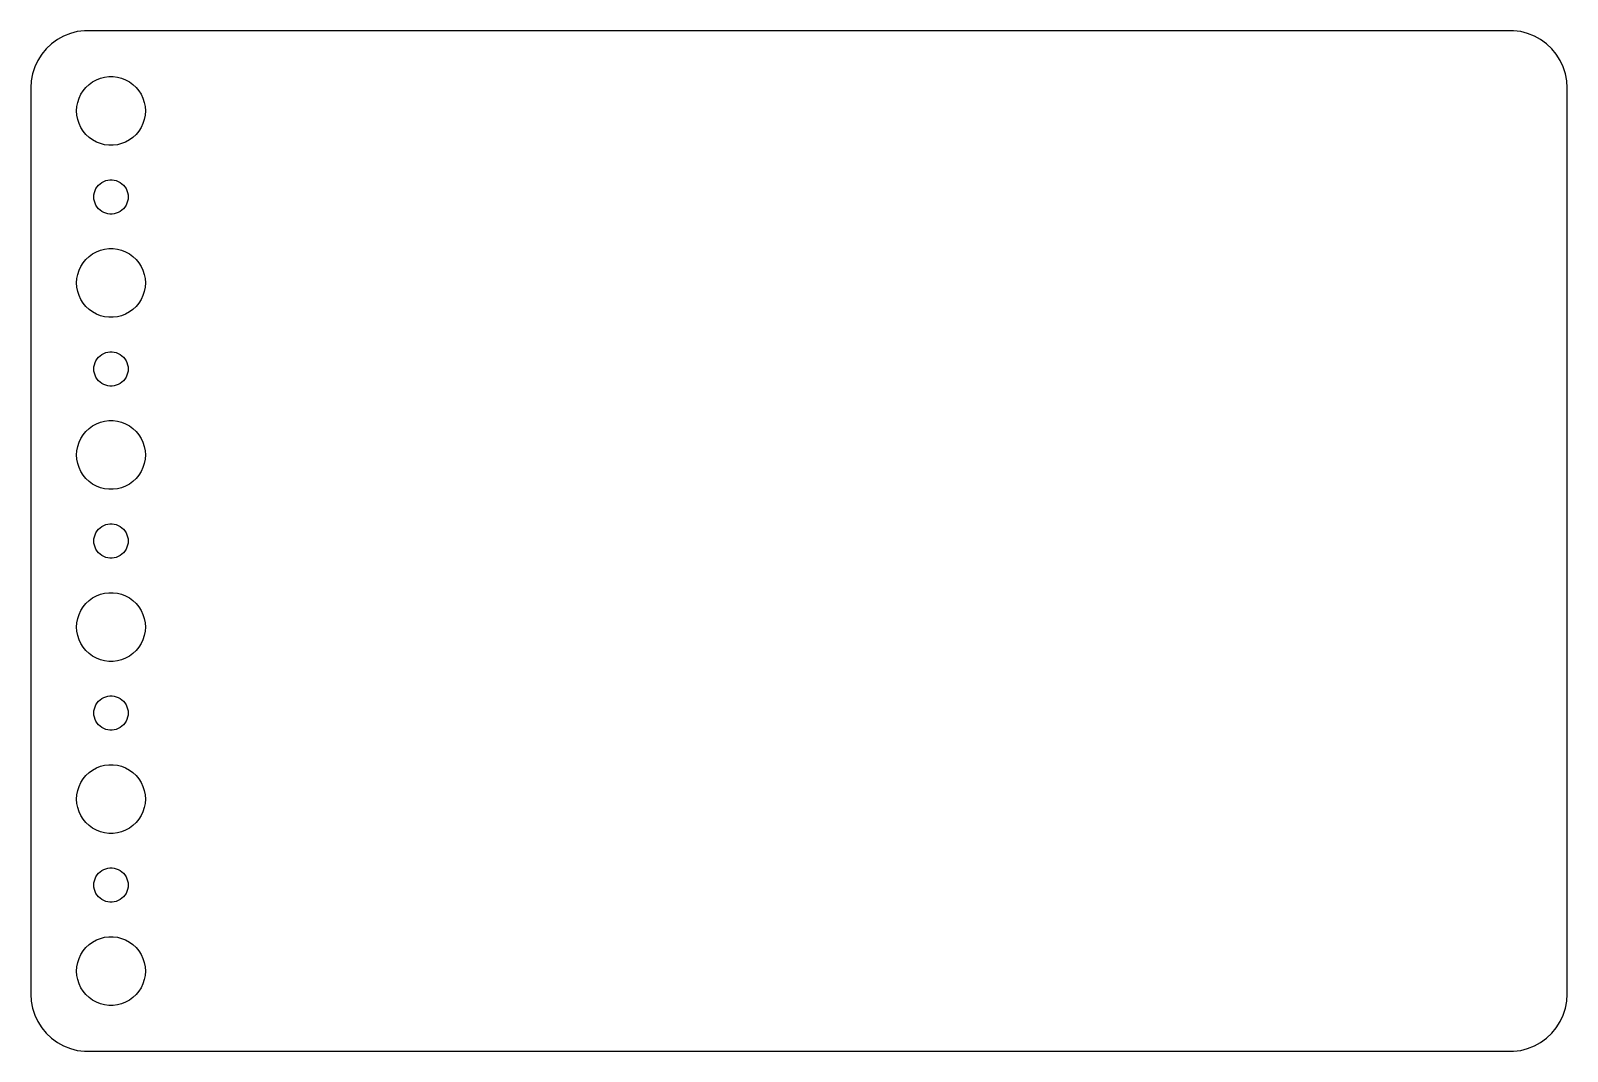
# Model space of a CAD drawing. Header units: metres. Extents: x -67 to 67, y -44 to 44.
import ezdxf

# ---------------------------------------------------------------- set-up
doc = ezdxf.new("R2010")
doc.units = ezdxf.units.M

msp = doc.modelspace()

# ---------------------------------------------------------------- linework, layer by layer
for p, q in [((-63.5451, 44.2553), (-64.1289, 44.0241)), ((-62.9369, 44.4114), (-63.5451, 44.2553)), ((-62.3139, 44.4901), (-62.9369, 44.4114)), ((62.3139, 44.4901), (-62.3139, 44.4901)), ((62.9369, 44.4114), (62.3139, 44.4901)), ((63.5451, 44.2553), (62.9369, 44.4114)), ((64.1289, 44.0241), (63.5451, 44.2553)), ((-65.6448, 42.9227), (-66.0451, 42.4389)), ((-65.1871, 43.3526), (-65.6448, 42.9227)), ((-64.6791, 43.7216), (-65.1871, 43.3526)), ((-64.1289, 44.0241), (-64.6791, 43.7216)), ((64.6791, 43.7216), (64.1289, 44.0241)), ((65.1871, 43.3526), (64.6791, 43.7216)), ((65.6448, 42.9227), (65.1871, 43.3526)), ((66.0451, 42.4389), (65.6448, 42.9227)), ((-66.3815, 41.9088), (-66.6489, 41.3406)), ((-66.0451, 42.4389), (-66.3815, 41.9088)), ((66.3815, 41.9088), (66.0451, 42.4389)), ((66.6489, 41.3406), (66.3815, 41.9088)), ((-66.8429, 40.7434), (-66.9606, 40.1267)), ((-66.6489, 41.3406), (-66.8429, 40.7434)), ((-61.6075, 40.033), (-61.2773, 40.2145)), ((-61.2773, 40.2145), (-60.927, 40.3532)), ((-60.927, 40.3532), (-60.5621, 40.4469)), ((-60.5621, 40.4469), (-60.1884, 40.4941)), ((-60.1884, 40.4941), (-59.8116, 40.4941)), ((-59.8116, 40.4941), (-59.4379, 40.4469)), ((-59.4379, 40.4469), (-59.0729, 40.3532)), ((-59.0729, 40.3532), (-58.7227, 40.2145)), ((-58.7227, 40.2145), (-58.3925, 40.033)), ((66.8429, 40.7434), (66.6489, 41.3406)), ((66.9606, 40.1267), (66.8429, 40.7434)), ((-66.9606, 40.1267), (-67, 39.5)), ((-67, 39.5), (-67, -39.5)), ((-62.7893, 38.6044), (-62.6289, 38.9453)), ((-62.6289, 38.9453), (-62.427, 39.2634)), ((-62.427, 39.2634), (-62.1869, 39.5536)), ((-62.1869, 39.5536), (-61.9123, 39.8115)), ((-61.9123, 39.8115), (-61.6075, 40.033)), ((-58.3925, 40.033), (-58.0877, 39.8115)), ((-58.0877, 39.8115), (-57.8131, 39.5536)), ((-57.8131, 39.5536), (-57.5729, 39.2634)), ((-57.5729, 39.2634), (-57.3711, 38.9453)), ((-57.3711, 38.9453), (-57.2107, 38.6044)), ((67, 39.5), (66.9606, 40.1267)), ((67, -39.5), (67, 39.5)), ((-63, 37.5), (-62.9763, 37.876)), ((-62.9763, 37.876), (-62.9057, 38.2461)), ((-62.9057, 38.2461), (-62.7893, 38.6044)), ((-57.2107, 38.6044), (-57.0942, 38.2461)), ((-57.0942, 38.2461), (-57.0237, 37.876)), ((-57.0237, 37.876), (-57, 37.5)), ((-62.9763, 37.124), (-63, 37.5)), ((-62.9057, 36.7539), (-62.9763, 37.124)), ((-62.7893, 36.3956), (-62.9057, 36.7539)), ((-62.6289, 36.0547), (-62.7893, 36.3956)), ((-57.2107, 36.3956), (-57.3711, 36.0547)), ((-57.0942, 36.7539), (-57.2107, 36.3956)), ((-57.0237, 37.124), (-57.0942, 36.7539)), ((-57, 37.5), (-57.0237, 37.124)), ((-62.427, 35.7366), (-62.6289, 36.0547)), ((-62.1869, 35.4464), (-62.427, 35.7366)), ((-61.9123, 35.1885), (-62.1869, 35.4464)), ((-61.6075, 34.967), (-61.9123, 35.1885)), ((-61.2773, 34.7855), (-61.6075, 34.967)), ((-58.3925, 34.967), (-58.7227, 34.7855)), ((-58.0877, 35.1885), (-58.3925, 34.967)), ((-57.8131, 35.4464), (-58.0877, 35.1885)), ((-57.5729, 35.7366), (-57.8131, 35.4464)), ((-57.3711, 36.0547), (-57.5729, 35.7366)), ((-60.927, 34.6468), (-61.2773, 34.7855)), ((-60.5621, 34.5531), (-60.927, 34.6468)), ((-60.1884, 34.5059), (-60.5621, 34.5531)), ((-59.8116, 34.5059), (-60.1884, 34.5059)), ((-59.4379, 34.5531), (-59.8116, 34.5059)), ((-59.0729, 34.6468), (-59.4379, 34.5531)), ((-58.7227, 34.7855), (-59.0729, 34.6468)), ((-61.3145, 30.7226), (-61.2135, 30.8817)), ((-61.2135, 30.8817), (-61.0934, 31.0268)), ((-61.0934, 31.0268), (-60.9561, 31.1558)), ((-60.9561, 31.1558), (-60.8037, 31.2665)), ((-60.8037, 31.2665), (-60.6387, 31.3572)), ((-60.6387, 31.3572), (-60.4635, 31.4266)), ((-60.4635, 31.4266), (-60.2811, 31.4734)), ((-60.2811, 31.4734), (-60.0942, 31.497)), ((-60.0942, 31.497), (-59.9058, 31.497)), ((-59.9058, 31.497), (-59.7189, 31.4734)), ((-59.7189, 31.4734), (-59.5365, 31.4266)), ((-59.5365, 31.4266), (-59.3613, 31.3572)), ((-59.3613, 31.3572), (-59.1963, 31.2665)), ((-59.1963, 31.2665), (-59.0439, 31.1558)), ((-59.0439, 31.1558), (-58.9065, 31.0268)), ((-58.9065, 31.0268), (-58.7865, 30.8817)), ((-58.7865, 30.8817), (-58.6855, 30.7226)), ((-61.5, 30), (-61.4882, 30.188)), ((-61.4882, 29.812), (-61.5, 30)), ((-61.4882, 30.188), (-61.4529, 30.373)), ((-61.4529, 29.627), (-61.4882, 29.812)), ((-61.4529, 30.373), (-61.3947, 30.5522)), ((-61.3947, 29.4478), (-61.4529, 29.627)), ((-61.3947, 30.5522), (-61.3145, 30.7226)), ((-58.6855, 30.7226), (-58.6053, 30.5522)), ((-58.6053, 30.5522), (-58.5471, 30.373)), ((-58.5471, 29.627), (-58.6053, 29.4478)), ((-58.5471, 30.373), (-58.5118, 30.188)), ((-58.5118, 29.812), (-58.5471, 29.627)), ((-58.5118, 30.188), (-58.5, 30)), ((-58.5, 30), (-58.5118, 29.812)), ((-61.3145, 29.2774), (-61.3947, 29.4478)), ((-61.2135, 29.1183), (-61.3145, 29.2774)), ((-61.0934, 28.9732), (-61.2135, 29.1183)), ((-60.9561, 28.8442), (-61.0934, 28.9732)), ((-60.8037, 28.7335), (-60.9561, 28.8442)), ((-60.6387, 28.6427), (-60.8037, 28.7335)), ((-60.4635, 28.5734), (-60.6387, 28.6427)), ((-60.2811, 28.5266), (-60.4635, 28.5734)), ((-60.0942, 28.503), (-60.2811, 28.5266)), ((-59.9058, 28.503), (-60.0942, 28.503)), ((-59.7189, 28.5266), (-59.9058, 28.503)), ((-59.5365, 28.5734), (-59.7189, 28.5266)), ((-59.3613, 28.6427), (-59.5365, 28.5734)), ((-59.1963, 28.7335), (-59.3613, 28.6427)), ((-59.0439, 28.8442), (-59.1963, 28.7335)), ((-58.9065, 28.9732), (-59.0439, 28.8442)), ((-58.7865, 29.1183), (-58.9065, 28.9732)), ((-58.6855, 29.2774), (-58.7865, 29.1183)), ((-58.6053, 29.4478), (-58.6855, 29.2774)), ((-60.5621, 25.4469), (-60.1884, 25.4941)), ((-60.1884, 25.4941), (-59.8116, 25.4941)), ((-59.8116, 25.4941), (-59.4379, 25.4469)), ((-62.6289, 23.9453), (-62.427, 24.2634)), ((-62.427, 24.2634), (-62.1869, 24.5536)), ((-62.1869, 24.5536), (-61.9123, 24.8115)), ((-61.9123, 24.8115), (-61.6075, 25.033)), ((-61.6075, 25.033), (-61.2773, 25.2145)), ((-61.2773, 25.2145), (-60.927, 25.3532)), ((-60.927, 25.3532), (-60.5621, 25.4469)), ((-59.4379, 25.4469), (-59.0729, 25.3532)), ((-59.0729, 25.3532), (-58.7227, 25.2145)), ((-58.7227, 25.2145), (-58.3925, 25.033)), ((-58.3925, 25.033), (-58.0877, 24.8115)), ((-58.0877, 24.8115), (-57.8131, 24.5536)), ((-57.8131, 24.5536), (-57.5729, 24.2634)), ((-57.5729, 24.2634), (-57.3711, 23.9453)), ((-63, 22.5), (-62.9763, 22.876)), ((-62.9763, 22.876), (-62.9057, 23.2461)), ((-62.9057, 23.2461), (-62.7893, 23.6044)), ((-62.7893, 23.6044), (-62.6289, 23.9453)), ((-57.3711, 23.9453), (-57.2107, 23.6044)), ((-57.2107, 23.6044), (-57.0942, 23.2461)), ((-57.0942, 23.2461), (-57.0237, 22.876)), ((-57.0237, 22.876), (-57, 22.5)), ((-62.9763, 22.124), (-63, 22.5)), ((-62.9057, 21.7539), (-62.9763, 22.124)), ((-62.7893, 21.3956), (-62.9057, 21.7539)), ((-57.0942, 21.7539), (-57.2107, 21.3956)), ((-57.0237, 22.124), (-57.0942, 21.7539)), ((-57, 22.5), (-57.0237, 22.124)), ((-62.6289, 21.0547), (-62.7893, 21.3956)), ((-62.427, 20.7366), (-62.6289, 21.0547)), ((-62.1869, 20.4464), (-62.427, 20.7366)), ((-61.9123, 20.1884), (-62.1869, 20.4464)), ((-61.6075, 19.967), (-61.9123, 20.1884)), ((-58.0877, 20.1884), (-58.3925, 19.967)), ((-57.8131, 20.4464), (-58.0877, 20.1884)), ((-57.5729, 20.7366), (-57.8131, 20.4464)), ((-57.3711, 21.0547), (-57.5729, 20.7366)), ((-57.2107, 21.3956), (-57.3711, 21.0547)), ((-61.2773, 19.7855), (-61.6075, 19.967)), ((-60.927, 19.6468), (-61.2773, 19.7855)), ((-60.5621, 19.5531), (-60.927, 19.6468)), ((-60.1884, 19.5059), (-60.5621, 19.5531)), ((-59.8116, 19.5059), (-60.1884, 19.5059)), ((-59.4379, 19.5531), (-59.8116, 19.5059)), ((-59.0729, 19.6468), (-59.4379, 19.5531)), ((-58.7227, 19.7855), (-59.0729, 19.6468)), ((-58.3925, 19.967), (-58.7227, 19.7855)), ((-61.0934, 16.0268), (-60.9561, 16.1558)), ((-60.9561, 16.1558), (-60.8037, 16.2665)), ((-60.8037, 16.2665), (-60.6387, 16.3572)), ((-60.6387, 16.3572), (-60.4635, 16.4266)), ((-60.4635, 16.4266), (-60.2811, 16.4734)), ((-60.2811, 16.4734), (-60.0942, 16.497)), ((-60.0942, 16.497), (-59.9058, 16.497)), ((-59.9058, 16.497), (-59.7189, 16.4734)), ((-59.7189, 16.4734), (-59.5365, 16.4266)), ((-59.5365, 16.4266), (-59.3613, 16.3572)), ((-59.3613, 16.3572), (-59.1963, 16.2665)), ((-59.1963, 16.2665), (-59.0439, 16.1558)), ((-59.0439, 16.1558), (-58.9065, 16.0268)), ((-61.5, 15), (-61.4882, 15.188)), ((-61.4882, 14.812), (-61.5, 15)), ((-61.4882, 15.188), (-61.4529, 15.373)), ((-61.4529, 14.627), (-61.4882, 14.812)), ((-61.4529, 15.373), (-61.3947, 15.5522)), ((-61.3947, 15.5522), (-61.3145, 15.7226)), ((-61.3145, 15.7226), (-61.2135, 15.8817)), ((-61.2135, 15.8817), (-61.0934, 16.0268)), ((-58.9065, 16.0268), (-58.7865, 15.8817)), ((-58.7865, 15.8817), (-58.6855, 15.7226)), ((-58.6855, 15.7226), (-58.6053, 15.5522)), ((-58.6053, 15.5522), (-58.5471, 15.373)), ((-58.5471, 15.373), (-58.5118, 15.188)), ((-58.5118, 14.812), (-58.5471, 14.627)), ((-58.5118, 15.188), (-58.5, 15)), ((-58.5, 15), (-58.5118, 14.812)), ((-61.3947, 14.4478), (-61.4529, 14.627)), ((-61.3145, 14.2774), (-61.3947, 14.4478)), ((-61.2135, 14.1183), (-61.3145, 14.2774)), ((-61.0934, 13.9732), (-61.2135, 14.1183)), ((-60.9561, 13.8442), (-61.0934, 13.9732)), ((-60.8037, 13.7335), (-60.9561, 13.8442)), ((-60.6387, 13.6427), (-60.8037, 13.7335)), ((-60.4635, 13.5734), (-60.6387, 13.6427)), ((-60.2811, 13.5266), (-60.4635, 13.5734)), ((-60.0942, 13.5029), (-60.2811, 13.5266)), ((-59.9058, 13.5029), (-60.0942, 13.5029)), ((-59.7189, 13.5266), (-59.9058, 13.5029)), ((-59.5365, 13.5734), (-59.7189, 13.5266)), ((-59.3613, 13.6427), (-59.5365, 13.5734)), ((-59.1963, 13.7335), (-59.3613, 13.6427)), ((-59.0439, 13.8442), (-59.1963, 13.7335)), ((-58.9065, 13.9732), (-59.0439, 13.8442)), ((-58.7865, 14.1183), (-58.9065, 13.9732)), ((-58.6855, 14.2774), (-58.7865, 14.1183)), ((-58.6053, 14.4478), (-58.6855, 14.2774)), ((-58.5471, 14.627), (-58.6053, 14.4478)), ((-62.427, 9.26335), (-62.1869, 9.55363)), ((-62.1869, 9.55363), (-61.9123, 9.81154)), ((-61.9123, 9.81154), (-61.6075, 10.033)), ((-61.6075, 10.033), (-61.2773, 10.2145)), ((-61.2773, 10.2145), (-60.927, 10.3532)), ((-60.927, 10.3532), (-60.5621, 10.4469)), ((-60.5621, 10.4469), (-60.1884, 10.4941)), ((-60.1884, 10.4941), (-59.8116, 10.4941)), ((-59.8116, 10.4941), (-59.4379, 10.4469)), ((-59.4379, 10.4469), (-59.0729, 10.3532)), ((-59.0729, 10.3532), (-58.7227, 10.2145)), ((-58.7227, 10.2145), (-58.3925, 10.033)), ((-58.3925, 10.033), (-58.0877, 9.81154)), ((-58.0877, 9.81154), (-57.8131, 9.55363)), ((-57.8131, 9.55363), (-57.5729, 9.26335)), ((-62.9763, 7.87599), (-62.9057, 8.24606)), ((-62.9057, 8.24606), (-62.7893, 8.60437)), ((-62.7893, 8.60437), (-62.6289, 8.94525)), ((-62.6289, 8.94525), (-62.427, 9.26335)), ((-57.5729, 9.26335), (-57.3711, 8.94525)), ((-57.3711, 8.94525), (-57.2107, 8.60437)), ((-57.2107, 8.60437), (-57.0942, 8.24606)), ((-57.0942, 8.24606), (-57.0237, 7.87599)), ((-63, 7.5), (-62.9763, 7.87599)), ((-62.9763, 7.12399), (-63, 7.5)), ((-62.9057, 6.75392), (-62.9763, 7.12399)), ((-62.7893, 6.39561), (-62.9057, 6.75392)), ((-57.0942, 6.75392), (-57.2107, 6.39561)), ((-57.0237, 7.12399), (-57.0942, 6.75392)), ((-57.0237, 7.87599), (-57, 7.5)), ((-57, 7.5), (-57.0237, 7.12399)), ((-62.6289, 6.05473), (-62.7893, 6.39561)), ((-62.427, 5.73663), (-62.6289, 6.05473)), ((-62.1869, 5.44635), (-62.427, 5.73663)), ((-61.9123, 5.18845), (-62.1869, 5.44635)), ((-57.8131, 5.44635), (-58.0877, 5.18845)), ((-57.5729, 5.73663), (-57.8131, 5.44635)), ((-57.3711, 6.05473), (-57.5729, 5.73663)), ((-57.2107, 6.39561), (-57.3711, 6.05473)), ((-61.6075, 4.96701), (-61.9123, 5.18845)), ((-61.2773, 4.78551), (-61.6075, 4.96701)), ((-60.927, 4.64682), (-61.2773, 4.78551)), ((-60.5621, 4.55313), (-60.927, 4.64682)), ((-60.1884, 4.50591), (-60.5621, 4.55313)), ((-59.8116, 4.50591), (-60.1884, 4.50591)), ((-59.4379, 4.55313), (-59.8116, 4.50591)), ((-59.0729, 4.64682), (-59.4379, 4.55313)), ((-58.7227, 4.78551), (-59.0729, 4.64682)), ((-58.3925, 4.96701), (-58.7227, 4.78551)), ((-58.0877, 5.18845), (-58.3925, 4.96701)), ((-60.8037, 1.26648), (-60.6387, 1.35724)), ((-60.6387, 1.35724), (-60.4635, 1.42657)), ((-60.4635, 1.42657), (-60.2811, 1.47342)), ((-60.2811, 1.47342), (-60.0942, 1.49704)), ((-60.0942, 1.49704), (-59.9058, 1.49704)), ((-59.9058, 1.49704), (-59.7189, 1.47342)), ((-59.7189, 1.47342), (-59.5365, 1.42657)), ((-59.5365, 1.42657), (-59.3613, 1.35724)), ((-59.3613, 1.35724), (-59.1963, 1.26648)), ((-61.5, 0), (-61.4882, 0.18799)), ((-61.4882, -0.18799), (-61.5, 0)), ((-61.4882, 0.18799), (-61.4529, 0.37303)), ((-61.4529, 0.37303), (-61.3947, 0.55219)), ((-61.3947, 0.55219), (-61.3145, 0.72263)), ((-61.3145, 0.72263), (-61.2135, 0.88167)), ((-61.2135, 0.88167), (-61.0934, 1.02681)), ((-61.0934, 1.02681), (-60.9561, 1.15576)), ((-60.9561, 1.15576), (-60.8037, 1.26648)), ((-59.1963, 1.26648), (-59.0439, 1.15576)), ((-59.0439, 1.15576), (-58.9065, 1.02681)), ((-58.9065, 1.02681), (-58.7865, 0.88167)), ((-58.7865, 0.88167), (-58.6855, 0.72263)), ((-58.6855, 0.72263), (-58.6053, 0.55219)), ((-58.6053, 0.55219), (-58.5471, 0.37303)), ((-58.5471, 0.37303), (-58.5118, 0.18799)), ((-58.5118, 0.18799), (-58.5, 0)), ((-58.5, 0), (-58.5118, -0.18799)), ((-61.4529, -0.37303), (-61.4882, -0.18799)), ((-61.3947, -0.55219), (-61.4529, -0.37303)), ((-61.3145, -0.72263), (-61.3947, -0.55219)), ((-61.2135, -0.88167), (-61.3145, -0.72263)), ((-61.0934, -1.02681), (-61.2135, -0.88167)), ((-60.9561, -1.15576), (-61.0934, -1.02681)), ((-60.8037, -1.26648), (-60.9561, -1.15576)), ((-60.6387, -1.35724), (-60.8037, -1.26648)), ((-59.1963, -1.26648), (-59.3613, -1.35724)), ((-59.0439, -1.15576), (-59.1963, -1.26648)), ((-58.9065, -1.02681), (-59.0439, -1.15576)), ((-58.7865, -0.88167), (-58.9065, -1.02681)), ((-58.6855, -0.72263), (-58.7865, -0.88167)), ((-58.6053, -0.55219), (-58.6855, -0.72263)), ((-58.5471, -0.37303), (-58.6053, -0.55219)), ((-58.5118, -0.18799), (-58.5471, -0.37303)), ((-60.4635, -1.42657), (-60.6387, -1.35724)), ((-60.2811, -1.47342), (-60.4635, -1.42657)), ((-60.0942, -1.49704), (-60.2811, -1.47342)), ((-59.9058, -1.49704), (-60.0942, -1.49704)), ((-59.7189, -1.47342), (-59.9058, -1.49704)), ((-59.5365, -1.42657), (-59.7189, -1.47342)), ((-59.3613, -1.35724), (-59.5365, -1.42657)), ((-62.1869, -5.44635), (-61.9123, -5.18845)), ((-61.9123, -5.18845), (-61.6075, -4.96701)), ((-61.6075, -4.96701), (-61.2773, -4.78551)), ((-61.2773, -4.78551), (-60.927, -4.64682)), ((-60.927, -4.64682), (-60.5621, -4.55313)), ((-60.5621, -4.55313), (-60.1884, -4.50591)), ((-60.1884, -4.50591), (-59.8116, -4.50591)), ((-59.8116, -4.50591), (-59.4379, -4.55313)), ((-59.4379, -4.55313), (-59.0729, -4.64682)), ((-59.0729, -4.64682), (-58.7227, -4.78551)), ((-58.7227, -4.78551), (-58.3925, -4.96701)), ((-58.3925, -4.96701), (-58.0877, -5.18845)), ((-58.0877, -5.18845), (-57.8131, -5.44635)), ((-62.9057, -6.75392), (-62.7893, -6.39561)), ((-62.7893, -6.39561), (-62.6289, -6.05473)), ((-62.6289, -6.05473), (-62.427, -5.73663)), ((-62.427, -5.73663), (-62.1869, -5.44635)), ((-57.8131, -5.44635), (-57.5729, -5.73663)), ((-57.5729, -5.73663), (-57.3711, -6.05473)), ((-57.3711, -6.05473), (-57.2107, -6.39561)), ((-57.2107, -6.39561), (-57.0942, -6.75392)), ((-63, -7.5), (-62.9763, -7.12399)), ((-62.9763, -7.87599), (-63, -7.5)), ((-62.9763, -7.12399), (-62.9057, -6.75392)), ((-62.9057, -8.24606), (-62.9763, -7.87599)), ((-57.0942, -6.75392), (-57.0237, -7.12399)), ((-57.0237, -7.87599), (-57.0942, -8.24606)), ((-57.0237, -7.12399), (-57, -7.5)), ((-57, -7.5), (-57.0237, -7.87599)), ((-62.7893, -8.60437), (-62.9057, -8.24606)), ((-62.6289, -8.94525), (-62.7893, -8.60437)), ((-62.427, -9.26335), (-62.6289, -8.94525)), ((-62.1869, -9.55363), (-62.427, -9.26335)), ((-57.5729, -9.26335), (-57.8131, -9.55363)), ((-57.3711, -8.94525), (-57.5729, -9.26335)), ((-57.2107, -8.60437), (-57.3711, -8.94525)), ((-57.0942, -8.24606), (-57.2107, -8.60437)), ((-61.9123, -9.81154), (-62.1869, -9.55363)), ((-61.6075, -10.033), (-61.9123, -9.81154)), ((-61.2773, -10.2145), (-61.6075, -10.033)), ((-60.927, -10.3532), (-61.2773, -10.2145)), ((-60.5621, -10.4469), (-60.927, -10.3532)), ((-60.1884, -10.4941), (-60.5621, -10.4469)), ((-59.8116, -10.4941), (-60.1884, -10.4941)), ((-59.4379, -10.4469), (-59.8116, -10.4941)), ((-59.0729, -10.3532), (-59.4379, -10.4469)), ((-58.7227, -10.2145), (-59.0729, -10.3532)), ((-58.3925, -10.033), (-58.7227, -10.2145)), ((-58.0877, -9.81154), (-58.3925, -10.033)), ((-57.8131, -9.55363), (-58.0877, -9.81154)), ((-61.4882, -14.812), (-61.4529, -14.627)), ((-61.4529, -14.627), (-61.3947, -14.4478)), ((-61.3947, -14.4478), (-61.3145, -14.2774)), ((-61.3145, -14.2774), (-61.2135, -14.1183)), ((-61.2135, -14.1183), (-61.0934, -13.9732)), ((-61.0934, -13.9732), (-60.9561, -13.8442)), ((-60.9561, -13.8442), (-60.8037, -13.7335)), ((-60.8037, -13.7335), (-60.6387, -13.6427)), ((-60.6387, -13.6427), (-60.4635, -13.5734)), ((-60.4635, -13.5734), (-60.2811, -13.5266)), ((-60.2811, -13.5266), (-60.0942, -13.5029)), ((-60.0942, -13.5029), (-59.9058, -13.5029)), ((-59.9058, -13.5029), (-59.7189, -13.5266)), ((-59.7189, -13.5266), (-59.5365, -13.5734)), ((-59.5365, -13.5734), (-59.3613, -13.6427)), ((-59.3613, -13.6427), (-59.1963, -13.7335)), ((-59.1963, -13.7335), (-59.0439, -13.8442)), ((-59.0439, -13.8442), (-58.9065, -13.9732)), ((-58.9065, -13.9732), (-58.7865, -14.1183)), ((-58.7865, -14.1183), (-58.6855, -14.2774)), ((-58.6855, -14.2774), (-58.6053, -14.4478)), ((-58.6053, -14.4478), (-58.5471, -14.627)), ((-58.5471, -14.627), (-58.5118, -14.812)), ((-61.5, -15), (-61.4882, -14.812)), ((-61.4882, -15.188), (-61.5, -15)), ((-61.4529, -15.373), (-61.4882, -15.188)), ((-61.3947, -15.5522), (-61.4529, -15.373)), ((-61.3145, -15.7226), (-61.3947, -15.5522)), ((-61.2135, -15.8817), (-61.3145, -15.7226)), ((-61.0934, -16.0268), (-61.2135, -15.8817)), ((-60.9561, -16.1558), (-61.0934, -16.0268)), ((-58.9065, -16.0268), (-59.0439, -16.1558)), ((-58.7865, -15.8817), (-58.9065, -16.0268)), ((-58.6855, -15.7226), (-58.7865, -15.8817)), ((-58.6053, -15.5522), (-58.6855, -15.7226)), ((-58.5471, -15.373), (-58.6053, -15.5522)), ((-58.5118, -15.188), (-58.5471, -15.373)), ((-58.5118, -14.812), (-58.5, -15)), ((-58.5, -15), (-58.5118, -15.188)), ((-60.8037, -16.2665), (-60.9561, -16.1558)), ((-60.6387, -16.3572), (-60.8037, -16.2665)), ((-60.4635, -16.4266), (-60.6387, -16.3572)), ((-60.2811, -16.4734), (-60.4635, -16.4266)), ((-60.0942, -16.497), (-60.2811, -16.4734)), ((-59.9058, -16.497), (-60.0942, -16.497)), ((-59.7189, -16.4734), (-59.9058, -16.497)), ((-59.5365, -16.4266), (-59.7189, -16.4734)), ((-59.3613, -16.3572), (-59.5365, -16.4266)), ((-59.1963, -16.2665), (-59.3613, -16.3572)), ((-59.0439, -16.1558), (-59.1963, -16.2665)), ((-61.9123, -20.1884), (-61.6075, -19.967)), ((-61.6075, -19.967), (-61.2773, -19.7855)), ((-61.2773, -19.7855), (-60.927, -19.6468)), ((-60.927, -19.6468), (-60.5621, -19.5531)), ((-60.5621, -19.5531), (-60.1884, -19.5059)), ((-60.1884, -19.5059), (-59.8116, -19.5059)), ((-59.8116, -19.5059), (-59.4379, -19.5531)), ((-59.4379, -19.5531), (-59.0729, -19.6468)), ((-59.0729, -19.6468), (-58.7227, -19.7855)), ((-58.7227, -19.7855), (-58.3925, -19.967)), ((-58.3925, -19.967), (-58.0877, -20.1884)), ((-62.9057, -21.7539), (-62.7893, -21.3956)), ((-62.7893, -21.3956), (-62.6289, -21.0547)), ((-62.6289, -21.0547), (-62.427, -20.7366)), ((-62.427, -20.7366), (-62.1869, -20.4464)), ((-62.1869, -20.4464), (-61.9123, -20.1884)), ((-58.0877, -20.1884), (-57.8131, -20.4464)), ((-57.8131, -20.4464), (-57.5729, -20.7366)), ((-57.5729, -20.7366), (-57.3711, -21.0547)), ((-57.3711, -21.0547), (-57.2107, -21.3956)), ((-57.2107, -21.3956), (-57.0942, -21.7539)), ((-63, -22.5), (-62.9763, -22.124)), ((-62.9763, -22.876), (-63, -22.5)), ((-62.9763, -22.124), (-62.9057, -21.7539)), ((-57.0942, -21.7539), (-57.0237, -22.124)), ((-57.0237, -22.124), (-57, -22.5)), ((-57, -22.5), (-57.0237, -22.876)), ((-62.9057, -23.2461), (-62.9763, -22.876)), ((-62.7893, -23.6044), (-62.9057, -23.2461)), ((-62.6289, -23.9453), (-62.7893, -23.6044)), ((-62.427, -24.2634), (-62.6289, -23.9453)), ((-57.3711, -23.9453), (-57.5729, -24.2634)), ((-57.2107, -23.6044), (-57.3711, -23.9453)), ((-57.0942, -23.2461), (-57.2107, -23.6044)), ((-57.0237, -22.876), (-57.0942, -23.2461)), ((-62.1869, -24.5536), (-62.427, -24.2634)), ((-61.9123, -24.8115), (-62.1869, -24.5536)), ((-61.6075, -25.033), (-61.9123, -24.8115)), ((-61.2773, -25.2145), (-61.6075, -25.033)), ((-60.927, -25.3532), (-61.2773, -25.2145)), ((-60.5621, -25.4469), (-60.927, -25.3532)), ((-60.1884, -25.4941), (-60.5621, -25.4469)), ((-59.4379, -25.4469), (-59.8116, -25.4941)), ((-59.0729, -25.3532), (-59.4379, -25.4469)), ((-58.7227, -25.2145), (-59.0729, -25.3532)), ((-58.3925, -25.033), (-58.7227, -25.2145)), ((-58.0877, -24.8115), (-58.3925, -25.033)), ((-57.8131, -24.5536), (-58.0877, -24.8115)), ((-57.5729, -24.2634), (-57.8131, -24.5536)), ((-59.8116, -25.4941), (-60.1884, -25.4941)), ((-61.4529, -29.627), (-61.3947, -29.4478)), ((-61.3947, -29.4478), (-61.3145, -29.2774)), ((-61.3145, -29.2774), (-61.2135, -29.1183)), ((-61.2135, -29.1183), (-61.0934, -28.9732)), ((-61.0934, -28.9732), (-60.9561, -28.8442)), ((-60.9561, -28.8442), (-60.8037, -28.7335)), ((-60.8037, -28.7335), (-60.6387, -28.6427)), ((-60.6387, -28.6427), (-60.4635, -28.5734)), ((-60.4635, -28.5734), (-60.2811, -28.5266)), ((-60.2811, -28.5266), (-60.0942, -28.503)), ((-60.0942, -28.503), (-59.9058, -28.503)), ((-59.9058, -28.503), (-59.7189, -28.5266)), ((-59.7189, -28.5266), (-59.5365, -28.5734)), ((-59.5365, -28.5734), (-59.3613, -28.6427)), ((-59.3613, -28.6427), (-59.1963, -28.7335)), ((-59.1963, -28.7335), (-59.0439, -28.8442)), ((-59.0439, -28.8442), (-58.9065, -28.9732)), ((-58.9065, -28.9732), (-58.7865, -29.1183)), ((-58.7865, -29.1183), (-58.6855, -29.2774)), ((-58.6855, -29.2774), (-58.6053, -29.4478)), ((-58.6053, -29.4478), (-58.5471, -29.627)), ((-61.5, -30), (-61.4882, -29.812)), ((-61.4882, -30.188), (-61.5, -30)), ((-61.4882, -29.812), (-61.4529, -29.627)), ((-61.4529, -30.373), (-61.4882, -30.188)), ((-61.3947, -30.5522), (-61.4529, -30.373)), ((-61.3145, -30.7226), (-61.3947, -30.5522)), ((-61.2135, -30.8817), (-61.3145, -30.7226)), ((-58.6855, -30.7226), (-58.7865, -30.8817)), ((-58.6053, -30.5522), (-58.6855, -30.7226)), ((-58.5471, -30.373), (-58.6053, -30.5522)), ((-58.5471, -29.627), (-58.5118, -29.812)), ((-58.5118, -30.188), (-58.5471, -30.373)), ((-58.5118, -29.812), (-58.5, -30)), ((-58.5, -30), (-58.5118, -30.188)), ((-61.0934, -31.0268), (-61.2135, -30.8817)), ((-60.9561, -31.1558), (-61.0934, -31.0268)), ((-60.8037, -31.2665), (-60.9561, -31.1558)), ((-60.6387, -31.3572), (-60.8037, -31.2665)), ((-60.4635, -31.4266), (-60.6387, -31.3572)), ((-60.2811, -31.4734), (-60.4635, -31.4266)), ((-60.0942, -31.497), (-60.2811, -31.4734)), ((-59.9058, -31.497), (-60.0942, -31.497)), ((-59.7189, -31.4734), (-59.9058, -31.497)), ((-59.5365, -31.4266), (-59.7189, -31.4734)), ((-59.3613, -31.3572), (-59.5365, -31.4266)), ((-59.1963, -31.2665), (-59.3613, -31.3572)), ((-59.0439, -31.1558), (-59.1963, -31.2665)), ((-58.9065, -31.0268), (-59.0439, -31.1558)), ((-58.7865, -30.8817), (-58.9065, -31.0268)), ((-61.6075, -34.967), (-61.2773, -34.7855)), ((-61.2773, -34.7855), (-60.927, -34.6468)), ((-60.927, -34.6468), (-60.5621, -34.5531)), ((-60.5621, -34.5531), (-60.1884, -34.5059)), ((-60.1884, -34.5059), (-59.8116, -34.5059)), ((-59.8116, -34.5059), (-59.4379, -34.5531)), ((-59.4379, -34.5531), (-59.0729, -34.6468)), ((-59.0729, -34.6468), (-58.7227, -34.7855)), ((-58.7227, -34.7855), (-58.3925, -34.967)), ((-62.7893, -36.3956), (-62.6289, -36.0547)), ((-62.6289, -36.0547), (-62.427, -35.7366)), ((-62.427, -35.7366), (-62.1869, -35.4464)), ((-62.1869, -35.4464), (-61.9123, -35.1885)), ((-61.9123, -35.1885), (-61.6075, -34.967)), ((-58.3925, -34.967), (-58.0877, -35.1885)), ((-58.0877, -35.1885), (-57.8131, -35.4464)), ((-57.8131, -35.4464), (-57.5729, -35.7366)), ((-57.5729, -35.7366), (-57.3711, -36.0547)), ((-57.3711, -36.0547), (-57.2107, -36.3956)), ((-63, -37.5), (-62.9763, -37.124)), ((-62.9763, -37.876), (-63, -37.5)), ((-62.9763, -37.124), (-62.9057, -36.7539)), ((-62.9057, -36.7539), (-62.7893, -36.3956)), ((-57.2107, -36.3956), (-57.0942, -36.7539)), ((-57.0942, -36.7539), (-57.0237, -37.124)), ((-57.0237, -37.124), (-57, -37.5)), ((-57, -37.5), (-57.0237, -37.876)), ((-62.9057, -38.2461), (-62.9763, -37.876)), ((-62.7893, -38.6044), (-62.9057, -38.2461)), ((-62.6289, -38.9453), (-62.7893, -38.6044)), ((-57.2107, -38.6044), (-57.3711, -38.9453)), ((-57.0942, -38.2461), (-57.2107, -38.6044)), ((-57.0237, -37.876), (-57.0942, -38.2461)), ((-67, -39.5), (-66.9606, -40.1267)), ((-66.9606, -40.1267), (-66.8429, -40.7434)), ((-62.427, -39.2634), (-62.6289, -38.9453)), ((-62.1869, -39.5536), (-62.427, -39.2634)), ((-61.9123, -39.8115), (-62.1869, -39.5536)), ((-61.6075, -40.033), (-61.9123, -39.8115)), ((-61.2773, -40.2145), (-61.6075, -40.033)), ((-58.3925, -40.033), (-58.7227, -40.2145)), ((-58.0877, -39.8115), (-58.3925, -40.033)), ((-57.8131, -39.5536), (-58.0877, -39.8115)), ((-57.5729, -39.2634), (-57.8131, -39.5536)), ((-57.3711, -38.9453), (-57.5729, -39.2634)), ((66.8429, -40.7434), (66.9606, -40.1267)), ((66.9606, -40.1267), (67, -39.5)), ((-66.8429, -40.7434), (-66.6489, -41.3406)), ((-66.6489, -41.3406), (-66.3815, -41.9088)), ((-60.927, -40.3532), (-61.2773, -40.2145)), ((-60.5621, -40.4469), (-60.927, -40.3532)), ((-60.1884, -40.4941), (-60.5621, -40.4469)), ((-59.8116, -40.4941), (-60.1884, -40.4941)), ((-59.4379, -40.4469), (-59.8116, -40.4941)), ((-59.0729, -40.3532), (-59.4379, -40.4469)), ((-58.7227, -40.2145), (-59.0729, -40.3532)), ((66.3815, -41.9088), (66.6489, -41.3406)), ((66.6489, -41.3406), (66.8429, -40.7434)), ((-66.3815, -41.9088), (-66.0451, -42.4389)), ((-66.0451, -42.4389), (-65.6448, -42.9227)), ((65.6448, -42.9227), (66.0451, -42.4389)), ((66.0451, -42.4389), (66.3815, -41.9088)), ((-65.6448, -42.9227), (-65.1871, -43.3526)), ((-65.1871, -43.3526), (-64.6791, -43.7216)), ((-64.6791, -43.7216), (-64.1289, -44.0241)), ((-64.1289, -44.0241), (-63.5451, -44.2553)), ((63.5451, -44.2553), (64.1289, -44.0241)), ((64.1289, -44.0241), (64.6791, -43.7216)), ((64.6791, -43.7216), (65.1871, -43.3526)), ((65.1871, -43.3526), (65.6448, -42.9227)), ((-63.5451, -44.2553), (-62.9369, -44.4114)), ((-62.9369, -44.4114), (-62.3139, -44.4901)), ((-62.3139, -44.4901), (62.3139, -44.4901)), ((62.3139, -44.4901), (62.9369, -44.4114)), ((62.9369, -44.4114), (63.5451, -44.2553))]:
    msp.add_line(p, q)

doc.saveas('drawing.dxf')
